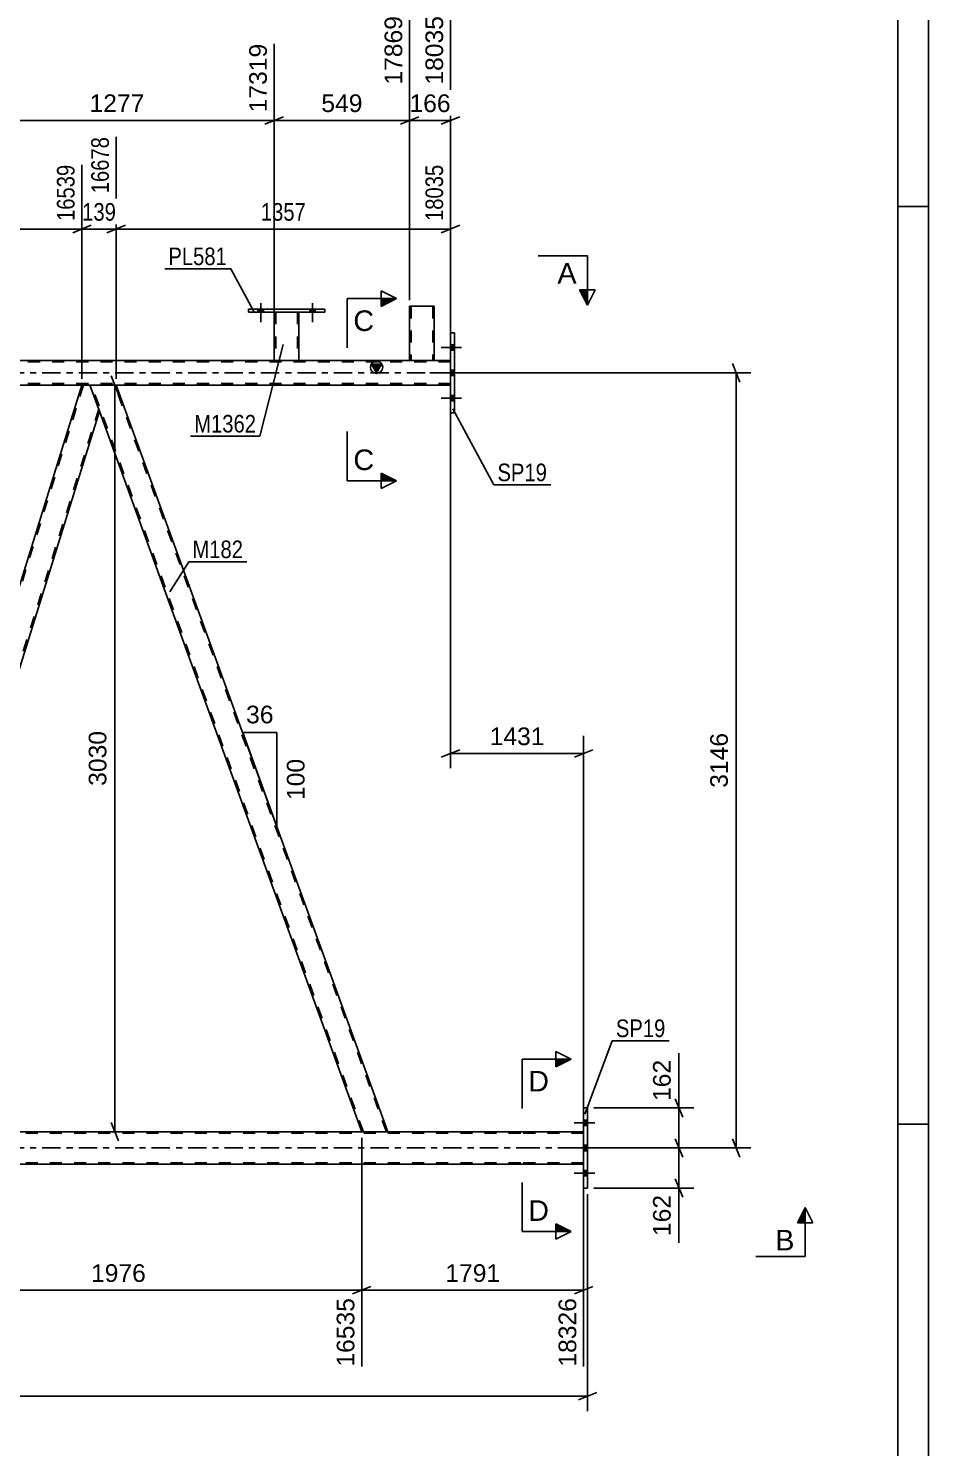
# Model space of a CAD drawing. Header units: millimetres. Extents: x -94 to 747, y -294 to 300.
# Drawn here: x 601 to 747.2, y -48.6 to 181.8 of the extents above; entities that cross this region are included whole.
import ezdxf

# ---------------------------------------------------------------- set-up
doc = ezdxf.new("R2010")
doc.units = ezdxf.units.MM
doc.linetypes.add('DXK_LINE_DOT2', pattern=[3.9198, 1.9599, -1.9599])
doc.linetypes.add('DXK_LINE_DOT3', pattern=[5.9187, 2.979, -0.9799, 0.9799, -0.9799])
doc.styles.add('Arial', font='ARIAL.TTF', dxfattribs={"height": 0.2})
doc.styles.add('Arial Narrow', font='ARIALN.TTF', dxfattribs={"height": 0.2})

# ---------------------------------------------------------------- blocks, each defined once
blk = doc.blocks.new('Unknown-200058970-1133')
at = {"color": 5, "linetype": 'Continuous'}
for p, q in [((747.21, -294.13), (747.21, 299.87)), ((742.21, -289.13), (742.21, 294.87)), ((747.21, 152.87), (742.21, 152.87)), ((747.21, 3.87), (742.21, 3.87))]:
    blk.add_line(p, q, dxfattribs=at)
blk = doc.blocks.new('Bolt-200058970-4115 - 4020')
at = {"linetype": 'Continuous'}
for points in [[(638.32, 135.7), (639.2, 135.7), (639.2, 136.18), (638.32, 136.18)], [(646.72, 135.7), (647.6, 135.7), (647.6, 136.18), (646.72, 136.18)]]:
    blk.add_hatch(color=1, dxfattribs=at).paths.add_polyline_path(points)
at = {"color": 1, "linetype": 'Continuous'}
for p, q in [((638.32, 136.18), (638.32, 135.7)), ((638.76, 137.18), (638.76, 134.06)), ((639.2, 136.18), (639.2, 135.7)), ((646.72, 136.18), (646.72, 135.7)), ((647.16, 137.18), (647.16, 134.06)), ((647.6, 136.18), (647.6, 135.7))]:
    blk.add_line(p, q, dxfattribs=at)
blk = doc.blocks.new('Bolt-200058970-4114 - 4020')
at = {"linetype": 'Continuous'}
for points in [[(691.2, 4.54), (691.2, 3.66), (691.84, 3.66), (691.84, 4.54)], [(691.2, 4.54), (691.2, 3.66), (691.84, 3.66), (691.84, 4.54)], [(691.2, 4.54), (691.2, 3.66), (691.84, 3.66), (691.84, 4.54)], [(691.2, 0.44), (691.2, -0.44), (691.84, -0.44), (691.84, 0.44)], [(691.2, 0.44), (691.2, -0.44), (691.84, -0.44), (691.84, 0.44)], [(691.2, -3.66), (691.2, -4.54), (691.84, -4.54), (691.84, -3.66)], [(691.2, -3.66), (691.2, -4.54), (691.84, -4.54), (691.84, -3.66)], [(691.2, -3.66), (691.2, -4.54), (691.84, -4.54), (691.84, -3.66)]]:
    blk.add_hatch(color=1, dxfattribs=at).paths.add_polyline_path(points)
at = {"color": 1, "linetype": 'Continuous'}
for p, q in [((693, 4.1), (689.68, 4.1)), ((693, 4.1), (689.68, 4.1)), ((693, 4.1), (689.68, 4.1)), ((691.84, 4.54), (691.2, 4.54)), ((691.84, 4.54), (691.2, 4.54)), ((691.84, 4.54), (691.2, 4.54)), ((691.84, 3.66), (691.2, 3.66)), ((691.84, 3.66), (691.2, 3.66)), ((691.84, 3.66), (691.2, 3.66)), ((693, 0), (689.68, 0)), ((693, 0), (689.68, 0)), ((691.84, 0.44), (691.2, 0.44)), ((691.84, 0.44), (691.2, 0.44)), ((691.84, -0.44), (691.2, -0.44)), ((691.84, -0.44), (691.2, -0.44)), ((693, -4.1), (689.68, -4.1)), ((693, -4.1), (689.68, -4.1)), ((693, -4.1), (689.68, -4.1)), ((691.84, -3.66), (691.2, -3.66)), ((691.84, -3.66), (691.2, -3.66)), ((691.84, -3.66), (691.2, -3.66)), ((691.84, -4.54), (691.2, -4.54)), ((691.84, -4.54), (691.2, -4.54)), ((691.84, -4.54), (691.2, -4.54))]:
    blk.add_line(p, q, dxfattribs=at)
blk = doc.blocks.new('Part-200058970-4054 - 4020')
at = {"linetype": 'Continuous'}
blk.add_hatch(color=2, dxfattribs=at).paths.add_polyline_path([(657.58, 125.86), (656.78, 127.26), (658.38, 127.26)])
at = {"color": 2, "linetype": 'Continuous'}
for p, q in [((662.94, 127.86), (5.51, 127.86)), ((657.58, 125.86), (656.78, 127.26)), ((656.78, 127.26), (658.38, 127.26)), ((658.38, 127.26), (657.58, 125.86)), ((669.58, 127.86), (666.94, 127.86)), ((609.74, 123.86), (530.18, 123.86)), ((669.58, 123.86), (615.31, 123.86))]:
    blk.add_line(p, q, dxfattribs=at)
at = {"color": 7, "linetype": 'DXK_LINE_DOT2'}
for p, q in [((669.58, 127.62), (5.51, 127.62)), ((666.94, 127.86), (662.94, 127.86)), ((669.58, 127.86), (669.58, 123.86)), ((669.58, 124.1), (5.51, 124.1)), ((615.31, 123.86), (609.74, 123.86))]:
    blk.add_line(p, q, dxfattribs=at)
at = {"color": 7, "linetype": 'DXK_LINE_DOT3'}
blk.add_line((5.51, 125.86), (669.58, 125.86), dxfattribs=at)
at = {"color": 2, "linetype": 'Continuous'}
blk.add_circle((657.58, 126.76), 1, dxfattribs=at)
blk = doc.blocks.new('Part-200058970-31055 - 4020')
at = {"color": 2, "linetype": 'Continuous'}
for p, q in [((662.94, 136.66), (662.94, 127.86)), ((666.46, 136.66), (662.94, 136.66)), ((666.46, 136.66), (666.94, 136.66)), ((666.94, 136.66), (666.94, 127.86)), ((662.94, 127.86), (666.9, 127.86)), ((666.94, 127.86), (666.9, 127.86))]:
    blk.add_line(p, q, dxfattribs=at)
at = {"color": 7, "linetype": 'DXK_LINE_DOT2'}
for p, q in [((663.18, 136.66), (663.18, 127.86)), ((666.7, 136.66), (666.55, 136.66)), ((666.63, 136.66), (666.64, 136.66)), ((666.64, 136.66), (666.68, 136.66)), ((666.68, 136.66), (666.7, 136.66)), ((666.7, 136.66), (666.7, 127.86)), ((666.68, 127.86), (666.7, 127.86))]:
    blk.add_line(p, q, dxfattribs=at)
blk = doc.blocks.new('Part-200058970-4224 - 4020')
at = {"color": 7, "linetype": 'DXK_LINE_DOT2'}
for p, q in [((609.99, 123.86), (573.17, 5.74)), ((612.47, 119.98), (575.89, 2.64)), ((573.46, 7.46), (573.03, 6.11)), ((577.65, 7.46), (576.14, 2.64)), ((574.3, 2.64), (573.03, 6.11)), ((576.14, 2.64), (574.3, 2.64))]:
    blk.add_line(p, q, dxfattribs=at)
at = {"color": 2, "linetype": 'Continuous'}
for p, q in [((609.74, 123.86), (573.46, 7.46)), ((611.05, 123.86), (609.74, 123.86)), ((612.6, 119.61), (611.05, 123.86)), ((612.6, 119.61), (577.65, 7.46))]:
    blk.add_line(p, q, dxfattribs=at)
blk = doc.blocks.new('Part-200058970-4168 - 4020')
at = {"color": 7, "linetype": 'DXK_LINE_DOT2'}
for p, q in [((680.98, 2.4), (5.51, 2.4)), ((691.2, 2.4), (681.08, 2.4)), ((691.2, 2.64), (691.2, -2.64)), ((680.98, -2.4), (5.51, -2.4)), ((691.2, -2.4), (681.08, -2.4))]:
    blk.add_line(p, q, dxfattribs=at)
at = {"color": 2, "linetype": 'Continuous'}
for p, q in [((680.98, 2.64), (580.79, 2.64)), ((691.2, 2.64), (681.08, 2.64)), ((680.98, -2.64), (580.79, -2.64)), ((691.2, -2.64), (681.08, -2.64))]:
    blk.add_line(p, q, dxfattribs=at)
at = {"color": 7, "linetype": 'DXK_LINE_DOT3'}
for p, q in [((5.51, 0), (680.98, 0)), ((681.08, 0), (691.2, 0))]:
    blk.add_line(p, q, dxfattribs=at)
blk = doc.blocks.new('Part-200058970-4199 - 4020')
at = {"color": 2, "linetype": 'Continuous'}
for p, q in [((691.2, -6.5), (691.2, 6.5)), ((691.84, 6.5), (691.2, 6.5)), ((691.84, 6.5), (691.84, -6.5)), ((691.84, -6.5), (691.2, -6.5))]:
    blk.add_line(p, q, dxfattribs=at)
blk = doc.blocks.new('Part-200058970-4204 - 4020')
at = {"color": 2, "linetype": 'Continuous'}
for p, q in [((669.58, 132.36), (669.58, 119.36)), ((669.58, 132.36), (670.22, 132.36)), ((670.22, 132.36), (670.22, 119.36)), ((669.58, 119.36), (670.22, 119.36))]:
    blk.add_line(p, q, dxfattribs=at)
blk = doc.blocks.new('Part-200058970-4236 - 4020')
at = {"color": 2, "linetype": 'Continuous'}
for p, q in [((611.05, 123.86), (615.31, 123.86)), ((659.43, 2.64), (615.31, 123.86)), ((655.17, 2.64), (612.6, 119.61))]:
    blk.add_line(p, q, dxfattribs=at)
at = {"color": 7, "linetype": 'DXK_LINE_DOT2'}
for p, q in [((612.6, 119.61), (611.05, 123.86)), ((655.43, 2.64), (611.31, 123.86)), ((659.18, 2.64), (615.06, 123.86)), ((659.43, 2.64), (655.17, 2.64))]:
    blk.add_line(p, q, dxfattribs=at)
blk = doc.blocks.new('Part-200058970-4414 - 4020')
at = {"color": 2, "linetype": 'Continuous'}
for p, q in [((636.76, 135.7), (636.76, 136.18)), ((636.76, 136.18), (649.16, 136.18)), ((649.16, 136.18), (649.16, 135.7)), ((649.16, 135.7), (636.76, 135.7))]:
    blk.add_line(p, q, dxfattribs=at)
blk = doc.blocks.new('Part-200058970-4419 - 4020')
at = {"color": 2, "linetype": 'Continuous'}
for p, q in [((640.96, 135.7), (640.96, 127.86)), ((644.96, 135.7), (644.96, 127.86)), ((644.92, 127.86), (640.96, 127.86)), ((644.96, 127.86), (644.92, 127.86))]:
    blk.add_line(p, q, dxfattribs=at)
at = {"color": 7, "linetype": 'DXK_LINE_DOT2'}
for p, q in [((640.96, 135.7), (644.96, 135.7)), ((640.96, 135.7), (640.96, 135.7)), ((640.96, 135.7), (640.96, 135.7)), ((641.2, 135.7), (641.2, 127.86)), ((644.72, 135.7), (644.72, 127.86)), ((644.96, 135.7), (644.96, 135.7)), ((644.96, 135.7), (644.96, 135.7)), ((644.7, 127.86), (644.72, 127.86)), ((644.96, 127.86), (644.96, 127.86))]:
    blk.add_line(p, q, dxfattribs=at)
blk = doc.blocks.new('Bolt-200058970-4446 - 4020')
at = {"linetype": 'Continuous'}
for points in [[(669.58, 130.4), (669.58, 129.52), (670.22, 129.52), (670.22, 130.4)], [(669.58, 130.4), (669.58, 129.52), (670.22, 129.52), (670.22, 130.4)], [(669.58, 130.4), (669.58, 129.52), (670.22, 129.52), (670.22, 130.4)], [(669.58, 126.3), (669.58, 125.42), (670.22, 125.42), (670.22, 126.3)], [(669.58, 126.3), (669.58, 125.42), (670.22, 125.42), (670.22, 126.3)], [(669.58, 122.2), (669.58, 121.32), (670.22, 121.32), (670.22, 122.2)], [(669.58, 122.2), (669.58, 121.32), (670.22, 121.32), (670.22, 122.2)], [(669.58, 122.2), (669.58, 121.32), (670.22, 121.32), (670.22, 122.2)]]:
    blk.add_hatch(color=1, dxfattribs=at).paths.add_polyline_path(points)
at = {"color": 1, "linetype": 'Continuous'}
for p, q in [((671.38, 129.96), (668.06, 129.96)), ((671.38, 129.96), (668.06, 129.96)), ((671.38, 129.96), (668.06, 129.96)), ((670.22, 130.4), (669.58, 130.4)), ((670.22, 130.4), (669.58, 130.4)), ((670.22, 130.4), (669.58, 130.4)), ((670.22, 129.52), (669.58, 129.52)), ((670.22, 129.52), (669.58, 129.52)), ((670.22, 129.52), (669.58, 129.52)), ((671.38, 125.86), (668.06, 125.86)), ((671.38, 125.86), (668.06, 125.86)), ((670.22, 126.3), (669.58, 126.3)), ((670.22, 126.3), (669.58, 126.3)), ((670.22, 125.42), (669.58, 125.42)), ((670.22, 125.42), (669.58, 125.42)), ((670.22, 122.2), (669.58, 122.2)), ((670.22, 122.2), (669.58, 122.2)), ((670.22, 122.2), (669.58, 122.2)), ((671.38, 121.76), (668.06, 121.76)), ((671.38, 121.76), (668.06, 121.76)), ((671.38, 121.76), (668.06, 121.76)), ((670.22, 121.32), (669.58, 121.32)), ((670.22, 121.32), (669.58, 121.32)), ((670.22, 121.32), (669.58, 121.32))]:
    blk.add_line(p, q, dxfattribs=at)
blk = doc.blocks.new('Bolt-200058970-4447 - 4020')
at = {"linetype": 'Continuous'}
for points in [[(638.32, 135.7), (639.2, 135.7), (639.2, 136.18), (638.32, 136.18)], [(646.72, 135.7), (647.6, 135.7), (647.6, 136.18), (646.72, 136.18)]]:
    blk.add_hatch(color=1, dxfattribs=at).paths.add_polyline_path(points)
at = {"color": 1, "linetype": 'Continuous'}
for p, q in [((638.32, 136.18), (638.32, 135.7)), ((638.76, 137.18), (638.76, 134.06)), ((639.2, 136.18), (639.2, 135.7)), ((646.72, 136.18), (646.72, 135.7)), ((647.16, 137.18), (647.16, 134.06)), ((647.6, 136.18), (647.6, 135.7))]:
    blk.add_line(p, q, dxfattribs=at)
blk = doc.blocks.new('AngleDimension-200058970-5648 - 4020')
at = {"color": 7, "linetype": 'Continuous'}
for p, q in [((640.05, 55.89), (635.84, 67.45)), ((641.38, 67.45), (635.84, 67.45)), ((641.38, 52.22), (635.84, 67.45)), ((641.38, 52.22), (641.38, 67.45))]:
    blk.add_line(p, q, dxfattribs=at)
at = {"color": 0}
for points in [[(641.44, 68.35), (641.44, 72.55), (635.79, 72.55), (635.79, 68.35)], [(646.48, 63.77), (642.28, 63.77), (642.28, 55.9), (646.48, 55.9)]]:
    blk.add_wipeout(points, dxfattribs=at)
at = {"color": 3, "style": 'Arial'}
blk.add_text('36', height=2.865, dxfattribs=at).set_placement((636.39, 68.95))
blk.add_text('100', height=2.865, rotation=90.0002, dxfattribs=at).set_placement((645.88, 56.5))
blk = doc.blocks.new('StraightDimension-200058970-33383 - 4020')
at = {"color": 7, "linetype": 'Continuous'}
for p, q in [((589.88, 136.7), (589.88, 179.27)), ((640.96, 132.78), (640.96, 179.27)), ((591.38, 167.45), (588.38, 166.25)), ((589.88, 166.85), (640.96, 166.85)), ((639.46, 166.25), (642.46, 167.45))]:
    blk.add_line(p, q, dxfattribs=at)
at = {"color": 0, "linetype": 'Continuous'}
blk.add_wipeout([(640.36, 179.87), (636.16, 179.87), (636.16, 167.55), (640.36, 167.55)], dxfattribs=at)
at = {"color": 0}
blk.add_wipeout([(620.47, 167.6), (620.47, 171.8), (610.37, 171.8), (610.37, 167.6)], dxfattribs=at)
at = {"color": 3, "linetype": 'Continuous', "style": 'Arial'}
blk.add_text('17319', height=2.865, rotation=90.0002, dxfattribs=at).set_placement((639.76, 168.15))
at = {"color": 3, "style": 'Arial'}
blk.add_text('1277', height=2.865, dxfattribs=at).set_placement((610.97, 168.2))
blk = doc.blocks.new('StraightDimension-200058970-5637 - 4020')
at = {"color": 7, "linetype": 'Continuous'}
for p, q in [((669.58, 122.86), (669.58, 61.66)), ((691.2, 3.64), (691.2, 66.91)), ((671.08, 64.66), (668.08, 63.46)), ((689.7, 63.46), (692.7, 64.66)), ((669.58, 64.06), (691.2, 64.06))]:
    blk.add_line(p, q, dxfattribs=at)
at = {"color": 0}
blk.add_wipeout([(685.44, 64.81), (685.44, 69.01), (675.34, 69.01), (675.34, 64.81)], dxfattribs=at)
at = {"color": 3, "style": 'Arial'}
blk.add_text('1431', height=2.865, dxfattribs=at).set_placement((675.94, 65.41))
blk = doc.blocks.new('StraightDimension-200058970-4453 - 4020')
at = {"color": 7, "linetype": 'Continuous'}
for p, q in [((706.08, 8), (707.28, 5)), ((692.84, 6.5), (709.08, 6.5)), ((706.68, 0), (706.68, 6.5)), ((694.24, 0), (709.08, 0)), ((707.28, -1.5), (706.08, 1.5))]:
    blk.add_line(p, q, dxfattribs=at)
at = {"color": 0}
blk.add_wipeout([(705.93, 14.9), (701.73, 14.9), (701.73, 7.02), (705.93, 7.02)], dxfattribs=at)
at = {"color": 7, "linetype": 'Continuous'}
blk.add_line((706.68, 6.5), (706.68, 15.42), dxfattribs=at)
blk.add_line((706.68, 6.5), (706.68, 15.42), dxfattribs=at)
at = {"color": 3, "style": 'Arial'}
blk.add_text('162', height=2.865, rotation=90.0002, dxfattribs=at).set_placement((705.33, 7.63))
blk = doc.blocks.new('StraightDimension-200058970-4463 - 4020')
at = {"color": 7, "linetype": 'Continuous'}
for p, q in [((694.24, 0), (709.08, 0)), ((706.08, 1.5), (707.28, -1.5)), ((706.68, -6.5), (706.68, 0)), ((692.84, -6.5), (709.08, -6.5)), ((707.28, -8), (706.08, -5))]:
    blk.add_line(p, q, dxfattribs=at)
at = {"color": 0}
blk.add_wipeout([(705.93, -7.03), (701.73, -7.03), (701.73, -14.9), (705.93, -14.9)], dxfattribs=at)
at = {"color": 7, "linetype": 'Continuous'}
blk.add_line((706.68, -6.5), (706.68, -15.42), dxfattribs=at)
blk.add_line((706.68, -6.5), (706.68, -15.42), dxfattribs=at)
at = {"color": 3, "style": 'Arial'}
blk.add_text('162', height=2.865, rotation=90.0002, dxfattribs=at).set_placement((705.33, -14.3))
blk = doc.blocks.new('StraightDimension-200058970-4656 - 4020')
at = {"color": 7, "linetype": 'Continuous'}
for p, q in [((615.31, 124.86), (615.31, 164.15)), ((669.58, 128.86), (669.58, 159.65)), ((616.81, 149.81), (613.81, 148.61)), ((668.08, 148.61), (671.08, 149.81)), ((615.31, 149.21), (669.58, 149.21))]:
    blk.add_line(p, q, dxfattribs=at)
at = {"color": 0, "linetype": 'Continuous'}
blk.add_wipeout([(668.98, 160.25), (664.78, 160.25), (664.78, 149.91), (668.98, 149.91)], dxfattribs=at)
at = {"color": 0}
blk.add_wipeout([(646.7, 149.96), (646.7, 154.16), (638.19, 154.16), (638.19, 149.96)], dxfattribs=at)
at = {"color": 3, "linetype": 'Continuous', "style": 'Arial Narrow'}
blk.add_text('18035', height=2.863, rotation=90.0002, dxfattribs=at).set_placement((668.38, 150.51))
at = {"color": 3, "style": 'Arial Narrow'}
blk.add_text('1357', height=2.863, dxfattribs=at).set_placement((638.79, 150.56))
blk = doc.blocks.new('StraightDimension-200058970-4673 - 4020')
at = {"color": 7, "linetype": 'Continuous'}
for p, q in [((615.31, 124.86), (615.31, 164.15)), ((609.74, 124.86), (609.74, 159.65)), ((608.24, 148.61), (611.24, 149.81)), ((616.81, 149.81), (613.81, 148.61)), ((609.74, 149.21), (615.31, 149.21))]:
    blk.add_line(p, q, dxfattribs=at)
at = {"color": 0}
blk.add_wipeout([(615.87, 149.96), (615.87, 154.16), (609.18, 154.16), (609.18, 149.96)], dxfattribs=at)
at = {"color": 0, "linetype": 'Continuous'}
blk.add_wipeout([(614.71, 164.75), (610.51, 164.75), (610.51, 154.41), (614.71, 154.41)], dxfattribs=at)
at = {"color": 3, "linetype": 'Continuous', "style": 'Arial Narrow'}
blk.add_text('16678', height=2.863, rotation=90.0002, dxfattribs=at).set_placement((614.11, 155.01))
at = {"color": 3, "style": 'Arial Narrow'}
blk.add_text('139', height=2.863, dxfattribs=at).set_placement((609.78, 150.56))
blk = doc.blocks.new('StraightDimension-200058970-30863 - 4020')
at = {"color": 7, "linetype": 'Continuous'}
for p, q in [((615.66, 122.36), (614.46, 125.36)), ((650.48, 123.86), (612.21, 123.86)), ((615.06, 2.64), (615.06, 123.86)), ((650.48, 2.64), (612.21, 2.64)), ((614.46, 4.14), (615.66, 1.14))]:
    blk.add_line(p, q, dxfattribs=at)
at = {"color": 0}
blk.add_wipeout([(614.31, 68.3), (610.11, 68.3), (610.11, 58.2), (614.31, 58.2)], dxfattribs=at)
at = {"color": 3, "style": 'Arial'}
blk.add_text('3030', height=2.865, rotation=90.0002, dxfattribs=at).set_placement((613.71, 58.8))
blk = doc.blocks.new('StraightDimension-200058970-4697 - 4020')
at = {"color": 7, "linetype": 'Continuous'}
for p, q in [((530.18, 124.86), (530.18, 164.15)), ((609.74, 124.86), (609.74, 159.65)), ((531.68, 149.81), (528.68, 148.61)), ((608.24, 148.61), (611.24, 149.81)), ((530.18, 149.21), (609.74, 149.21))]:
    blk.add_line(p, q, dxfattribs=at)
at = {"color": 0, "linetype": 'Continuous'}
blk.add_wipeout([(609.14, 160.25), (604.94, 160.25), (604.94, 149.91), (609.14, 149.91)], dxfattribs=at)
at = {"color": 0}
blk.add_wipeout([(574.21, 149.96), (574.21, 154.16), (565.7, 154.16), (565.7, 149.96)], dxfattribs=at)
at = {"color": 3, "linetype": 'Continuous', "style": 'Arial Narrow'}
blk.add_text('16539', height=2.863, rotation=90.0002, dxfattribs=at).set_placement((608.54, 150.51))
at = {"color": 3, "style": 'Arial Narrow'}
blk.add_text('1989', height=2.863, dxfattribs=at).set_placement((566.3, 150.56))
blk = doc.blocks.new('StraightDimension-200058970-5027 - 4020')
at = {"color": 7, "linetype": 'Continuous'}
for p, q in [((716.56, 124.36), (715.36, 127.36)), ((666.22, 125.86), (718.36, 125.86)), ((715.96, 0), (715.96, 125.86)), ((690.68, 0), (718.36, 0)), ((715.36, 1.5), (716.56, -1.5))]:
    blk.add_line(p, q, dxfattribs=at)
at = {"color": 0}
blk.add_wipeout([(715.21, 67.98), (711.01, 67.98), (711.01, 57.88), (715.21, 57.88)], dxfattribs=at)
at = {"color": 3, "style": 'Arial'}
blk.add_text('3146', height=2.865, rotation=90.0002, dxfattribs=at).set_placement((714.61, 58.48))
blk = doc.blocks.new('StraightDimension-200058970-5351 - 4020')
at = {"color": 7, "linetype": 'Continuous'}
for p, q in [((655.17, 1.64), (655.17, -35.5)), ((691.2, -3.64), (691.2, -35.5)), ((656.67, -22.49), (653.67, -23.69)), ((689.7, -23.69), (692.7, -22.49)), ((655.17, -23.09), (691.2, -23.09))]:
    blk.add_line(p, q, dxfattribs=at)
at = {"color": 0}
blk.add_wipeout([(678.23, -22.34), (678.23, -18.14), (668.14, -18.14), (668.14, -22.34)], dxfattribs=at)
at = {"color": 0, "linetype": 'Continuous'}
blk.add_wipeout([(690.6, -23.79), (686.4, -23.79), (686.4, -36.1), (690.6, -36.1)], dxfattribs=at)
at = {"color": 3, "style": 'Arial'}
blk.add_text('1791', height=2.865, dxfattribs=at).set_placement((668.74, -21.74))
at = {"color": 3, "linetype": 'Continuous', "style": 'Arial'}
blk.add_text('18326', height=2.865, rotation=90.0002, dxfattribs=at).set_placement((690, -35.5))
blk = doc.blocks.new('StraightDimension-200058970-5368 - 4020')
at = {"color": 7, "linetype": 'Continuous'}
for p, q in [((576.14, 1.64), (576.14, -35.5)), ((655.17, 1.64), (655.17, -35.5)), ((577.64, -22.49), (574.64, -23.69)), ((653.67, -23.69), (656.67, -22.49)), ((576.14, -23.09), (655.17, -23.09))]:
    blk.add_line(p, q, dxfattribs=at)
at = {"color": 0}
blk.add_wipeout([(620.71, -22.34), (620.71, -18.14), (610.61, -18.14), (610.61, -22.34)], dxfattribs=at)
at = {"color": 0, "linetype": 'Continuous'}
blk.add_wipeout([(654.57, -23.79), (650.37, -23.79), (650.37, -36.1), (654.57, -36.1)], dxfattribs=at)
at = {"color": 3, "style": 'Arial'}
blk.add_text('1976', height=2.865, dxfattribs=at).set_placement((611.21, -21.74))
at = {"color": 3, "linetype": 'Continuous', "style": 'Arial'}
blk.add_text('16535', height=2.865, rotation=90.0002, dxfattribs=at).set_placement((653.97, -35.5))
blk = doc.blocks.new('StraightDimension-200058970-30851 - 4020')
at = {"color": 7, "linetype": 'Continuous'}
for p, q in [((691.84, -7.5), (691.84, -42.71)), ((-46.22, -40.31), (691.84, -40.31)), ((690.34, -40.91), (693.34, -39.71))]:
    blk.add_line(p, q, dxfattribs=at)
blk = doc.blocks.new('StraightDimension-200058970-33381 - 4020')
at = {"color": 7, "linetype": 'Continuous'}
for p, q in [((662.94, 137.66), (662.94, 183.77)), ((669.58, 128.86), (669.58, 183.77)), ((661.44, 166.25), (664.44, 167.45)), ((662.94, 166.85), (669.58, 166.85)), ((671.08, 167.45), (668.08, 166.25))]:
    blk.add_line(p, q, dxfattribs=at)
at = {"color": 0}
blk.add_wipeout([(670.19, 167.6), (670.19, 171.8), (662.32, 171.8), (662.32, 167.6)], dxfattribs=at)
at = {"color": 0, "linetype": 'Continuous'}
blk.add_wipeout([(668.98, 184.37), (664.78, 184.37), (664.78, 172.05), (668.98, 172.05)], dxfattribs=at)
at = {"color": 3, "linetype": 'Continuous', "style": 'Arial'}
blk.add_text('18035', height=2.865, rotation=90.0002, dxfattribs=at).set_placement((668.38, 172.65))
at = {"color": 3, "style": 'Arial'}
blk.add_text('166', height=2.865, dxfattribs=at).set_placement((662.92, 168.2))
blk = doc.blocks.new('StraightDimension-200058970-33382 - 4020')
at = {"color": 7, "linetype": 'Continuous'}
for p, q in [((662.94, 137.66), (662.94, 183.77)), ((640.96, 132.78), (640.96, 179.27)), ((642.46, 167.45), (639.46, 166.25)), ((640.96, 166.85), (662.94, 166.85)), ((661.44, 166.25), (664.44, 167.45))]:
    blk.add_line(p, q, dxfattribs=at)
at = {"color": 0, "linetype": 'Continuous'}
blk.add_wipeout([(662.34, 184.37), (658.14, 184.37), (658.14, 172.05), (662.34, 172.05)], dxfattribs=at)
at = {"color": 0}
blk.add_wipeout([(655.88, 167.6), (655.88, 171.8), (648.01, 171.8), (648.01, 167.6)], dxfattribs=at)
at = {"color": 3, "linetype": 'Continuous', "style": 'Arial'}
blk.add_text('17869', height=2.865, rotation=90.0002, dxfattribs=at).set_placement((661.74, 172.65))
at = {"color": 3, "style": 'Arial'}
blk.add_text('549', height=2.865, dxfattribs=at).set_placement((648.61, 168.2))
blk = doc.blocks.new('Mark-200058970-4195 - 4020')
at = {"color": 0}
blk.add_wipeout([(704.48, 18), (704.48, 21), (696.44, 21), (696.44, 18)], dxfattribs=at)
blk.add_wipeout([(704.48, 18), (704.48, 21), (696.44, 21), (696.44, 18)], dxfattribs=at)
at = {"color": 30, "linetype": 'Continuous'}
for p, q in [((691.41, 5.49), (695.84, 17.4)), ((695.84, 17.4), (705.08, 17.4))]:
    blk.add_line(p, q, dxfattribs=at)
at = {"color": 3, "style": 'Arial Narrow'}
blk.add_text('SP19', height=2.863, dxfattribs=at).set_placement((696.44, 18))
blk = doc.blocks.new('Mark-200058970-4200 - 4020')
at = {"color": 0}
blk.add_wipeout([(685.25, 108.26), (685.25, 111.26), (677.21, 111.26), (677.21, 108.26)], dxfattribs=at)
blk.add_wipeout([(685.25, 108.26), (685.25, 111.26), (677.21, 111.26), (677.21, 108.26)], dxfattribs=at)
at = {"color": 30, "linetype": 'Continuous'}
for p, q in [((669.95, 119.99), (676.61, 107.66)), ((676.61, 107.66), (685.85, 107.66))]:
    blk.add_line(p, q, dxfattribs=at)
at = {"color": 3, "style": 'Arial Narrow'}
blk.add_text('SP19', height=2.863, dxfattribs=at).set_placement((677.21, 108.26))
blk = doc.blocks.new('Mark-200058970-4410 - 4020')
at = {"color": 0}
blk.add_wipeout([(633.29, 143.34), (633.29, 146.34), (623.78, 146.34), (623.78, 143.34)], dxfattribs=at)
blk.add_wipeout([(633.29, 143.34), (633.29, 146.34), (623.78, 146.34), (623.78, 143.34)], dxfattribs=at)
at = {"color": 30, "linetype": 'Continuous'}
for p in [(623.18, 142.74), (637.64, 135.84)]:
    blk.add_line(p, (633.89, 142.74), dxfattribs=at)
at = {"color": 3, "style": 'Arial Narrow'}
blk.add_text('PL581', height=2.863, dxfattribs=at).set_placement((623.78, 143.34))
blk = doc.blocks.new('Mark-200058970-4232 - 4020')
at = {"color": 0}
blk.add_wipeout([(635.91, 95.77), (635.91, 98.77), (627.68, 98.77), (627.68, 95.77)], dxfattribs=at)
blk.add_wipeout([(635.91, 95.77), (635.91, 98.77), (627.68, 98.77), (627.68, 95.77)], dxfattribs=at)
at = {"color": 30, "linetype": 'Continuous'}
for p, q in [((624.02, 90.32), (627.08, 95.17)), ((627.08, 95.17), (636.51, 95.17))]:
    blk.add_line(p, q, dxfattribs=at)
at = {"color": 3, "style": 'Arial Narrow'}
blk.add_text('M182', height=2.863, dxfattribs=at).set_placement((627.68, 95.77))
blk = doc.blocks.new('Mark-200058970-4415 - 4020')
at = {"color": 0}
blk.add_wipeout([(638.02, 116.17), (638.02, 119.17), (627.97, 119.17), (627.97, 116.17)], dxfattribs=at)
blk.add_wipeout([(638.02, 116.17), (638.02, 119.17), (627.97, 119.17), (627.97, 116.17)], dxfattribs=at)
at = {"color": 30, "linetype": 'Continuous'}
for p in [(642.4, 130.44), (627.37, 115.57)]:
    blk.add_line(p, (638.62, 115.57), dxfattribs=at)
at = {"color": 3, "style": 'Arial Narrow'}
blk.add_text('M1362', height=2.863, dxfattribs=at).set_placement((627.97, 116.17))
blk = doc.blocks.new('SectionMark-200058970-5682 - 4020')
at = {"color": 6, "linetype": 'Continuous'}
for p, q in [((681.2, 14.43), (689.2, 14.43)), ((686.7, 15.68), (689.2, 14.43)), ((681.2, -13.58), (689.2, -13.58)), ((689.2, -13.58), (686.7, -14.83))]:
    blk.add_line(p, q, dxfattribs=at)
at = {"color": 0, "linetype": 'Continuous'}
for points in [[(685.57, 9.18), (685.57, 12.68), (682.2, 12.68), (682.2, 9.18)], [(685.57, -11.83), (685.57, -8.33), (682.2, -8.33), (682.2, -11.83)]]:
    blk.add_wipeout(points, dxfattribs=at)
at = {"linetype": 'Continuous'}
for points in [[(686.7, 13.18), (686.7, 14.43), (689.2, 14.43)], [(686.7, -13.58), (686.7, -12.33), (689.2, -13.58)]]:
    blk.add_hatch(color=6, dxfattribs=at).paths.add_polyline_path(points)
at = {"color": 6, "linetype": 'Continuous'}
for p, q in [((681.2, 14.43), (681.2, 6.43)), ((686.7, 13.18), (686.7, 15.68)), ((689.2, 14.43), (686.7, 13.18)), ((681.2, -13.58), (681.2, -5.58)), ((689.2, -13.58), (686.7, -12.33)), ((686.7, -12.33), (686.7, -14.83))]:
    blk.add_line(p, q, dxfattribs=at)
at = {"color": 3, "linetype": 'Continuous', "style": 'Arial'}
for p in [(682.2, 9.18), (682.2, -11.83)]:
    blk.add_text('D', height=3.34, dxfattribs=at).set_placement(p)
blk = doc.blocks.new('SectionMark-200058970-5688 - 4020')
at = {"color": 6, "linetype": 'Continuous'}
for p, q in [((727.17, -17.64), (727.17, -9.64)), ((727.17, -9.64), (728.42, -12.14))]:
    blk.add_line(p, q, dxfattribs=at)
at = {"color": 0, "linetype": 'Continuous'}
blk.add_wipeout([(725.42, -16.64), (725.42, -13.14), (722.31, -13.14), (722.31, -16.64)], dxfattribs=at)
at = {"linetype": 'Continuous'}
blk.add_hatch(color=6, dxfattribs=at).paths.add_polyline_path([(727.17, -12.14), (725.92, -12.14), (727.17, -9.64)])
at = {"color": 6, "linetype": 'Continuous'}
for p, q in [((727.17, -9.64), (725.92, -12.14)), ((725.92, -12.14), (728.42, -12.14)), ((727.17, -17.64), (719.17, -17.64))]:
    blk.add_line(p, q, dxfattribs=at)
at = {"color": 3, "linetype": 'Continuous', "style": 'Arial'}
blk.add_text('B', height=3.34, dxfattribs=at).set_placement((722.31, -16.64))
blk = doc.blocks.new('SectionMark-200058970-5690 - 4020')
at = {"color": 6, "linetype": 'Continuous'}
for p in [(691.8, 144.86), (693.05, 139.36)]:
    blk.add_line(p, (691.8, 136.86), dxfattribs=at)
at = {"color": 0, "linetype": 'Continuous'}
blk.add_wipeout([(690.05, 140.36), (690.05, 143.86), (686.94, 143.86), (686.94, 140.36)], dxfattribs=at)
at = {"linetype": 'Continuous'}
blk.add_hatch(color=6, dxfattribs=at).paths.add_polyline_path([(690.55, 139.36), (691.8, 139.36), (691.8, 136.86)])
at = {"color": 6, "linetype": 'Continuous'}
for p, q in [((691.8, 144.86), (683.8, 144.86)), ((690.55, 139.36), (693.05, 139.36)), ((691.8, 136.86), (690.55, 139.36))]:
    blk.add_line(p, q, dxfattribs=at)
at = {"color": 3, "linetype": 'Continuous', "style": 'Arial'}
blk.add_text('A', height=3.34, dxfattribs=at).set_placement((686.94, 140.36))
blk = doc.blocks.new('SectionMark-200058970-5692 - 4020')
at = {"color": 6, "linetype": 'Continuous'}
for p, q in [((658.31, 139.15), (660.81, 137.9)), ((652.81, 137.9), (660.81, 137.9)), ((652.81, 108.32), (660.81, 108.32)), ((660.81, 108.32), (658.31, 107.07))]:
    blk.add_line(p, q, dxfattribs=at)
at = {"color": 0, "linetype": 'Continuous'}
for points in [[(657.18, 132.65), (657.18, 136.15), (653.81, 136.15), (653.81, 132.65)], [(657.18, 110.07), (657.18, 113.57), (653.81, 113.57), (653.81, 110.07)]]:
    blk.add_wipeout(points, dxfattribs=at)
at = {"linetype": 'Continuous'}
for points in [[(658.31, 136.65), (658.31, 137.9), (660.81, 137.9)], [(658.31, 108.32), (658.31, 109.57), (660.81, 108.32)]]:
    blk.add_hatch(color=6, dxfattribs=at).paths.add_polyline_path(points)
at = {"color": 6, "linetype": 'Continuous'}
for p, q in [((658.31, 136.65), (658.31, 139.15)), ((652.81, 137.9), (652.81, 129.9)), ((660.81, 137.9), (658.31, 136.65)), ((652.81, 108.32), (652.81, 116.32)), ((660.81, 108.32), (658.31, 109.57)), ((658.31, 109.57), (658.31, 107.07))]:
    blk.add_line(p, q, dxfattribs=at)
at = {"color": 3, "linetype": 'Continuous', "style": 'Arial'}
for p in [(653.81, 132.65), (653.81, 110.07)]:
    blk.add_text('C', height=3.34, dxfattribs=at).set_placement(p)

msp = doc.modelspace()

# ---------------------------------------------------------------- block references
for name in ['Unknown-200058970-1133', 'Part-200058970-4414 - 4020', 'Bolt-200058970-4115 - 4020', 'Bolt-200058970-4447 - 4020', 'Part-200058970-31055 - 4020', 'Part-200058970-4419 - 4020', 'Part-200058970-4204 - 4020', 'Bolt-200058970-4446 - 4020', 'Part-200058970-4054 - 4020', 'Part-200058970-4224 - 4020', 'Part-200058970-4236 - 4020', 'Part-200058970-4199 - 4020', 'Part-200058970-4168 - 4020', 'Bolt-200058970-4114 - 4020']:
    msp.add_blockref(name, (0, 0))

# ---------------------------------------------------------------- next in the draw order: block references
for name in ['StraightDimension-200058970-33383 - 4020', 'StraightDimension-200058970-5637 - 4020', 'AngleDimension-200058970-5648 - 4020']:
    msp.add_blockref(name, (0, 0))

# ---------------------------------------------------------------- next in the draw order: block references
for name in ['StraightDimension-200058970-4656 - 4020', 'StraightDimension-200058970-4453 - 4020']:
    msp.add_blockref(name, (0, 0))

# ---------------------------------------------------------------- next in the draw order: block references
for name in ['StraightDimension-200058970-33381 - 4020', 'StraightDimension-200058970-4673 - 4020', 'Mark-200058970-4410 - 4020', 'StraightDimension-200058970-4463 - 4020']:
    msp.add_blockref(name, (0, 0))

# ---------------------------------------------------------------- next in the draw order: block references
for name in ['StraightDimension-200058970-33382 - 4020', 'StraightDimension-200058970-5027 - 4020', 'StraightDimension-200058970-30863 - 4020']:
    msp.add_blockref(name, (0, 0))

# ---------------------------------------------------------------- next in the draw order: block references
for name in ['StraightDimension-200058970-4697 - 4020', 'StraightDimension-200058970-5351 - 4020']:
    msp.add_blockref(name, (0, 0))

# ---------------------------------------------------------------- next in the draw order: block references
for name in ['SectionMark-200058970-5690 - 4020', 'StraightDimension-200058970-5368 - 4020']:
    msp.add_blockref(name, (0, 0))

# ---------------------------------------------------------------- next in the draw order: block references
msp.add_blockref('StraightDimension-200058970-30851 - 4020', (0, 0))

# ---------------------------------------------------------------- next in the draw order: block references
for name in ['SectionMark-200058970-5692 - 4020', 'Mark-200058970-4415 - 4020', 'Mark-200058970-4200 - 4020', 'Mark-200058970-4232 - 4020', 'Mark-200058970-4195 - 4020', 'SectionMark-200058970-5682 - 4020']:
    msp.add_blockref(name, (0, 0))

# ---------------------------------------------------------------- next in the draw order: block references
msp.add_blockref('SectionMark-200058970-5688 - 4020', (0, 0))

doc.saveas('drawing.dxf')
